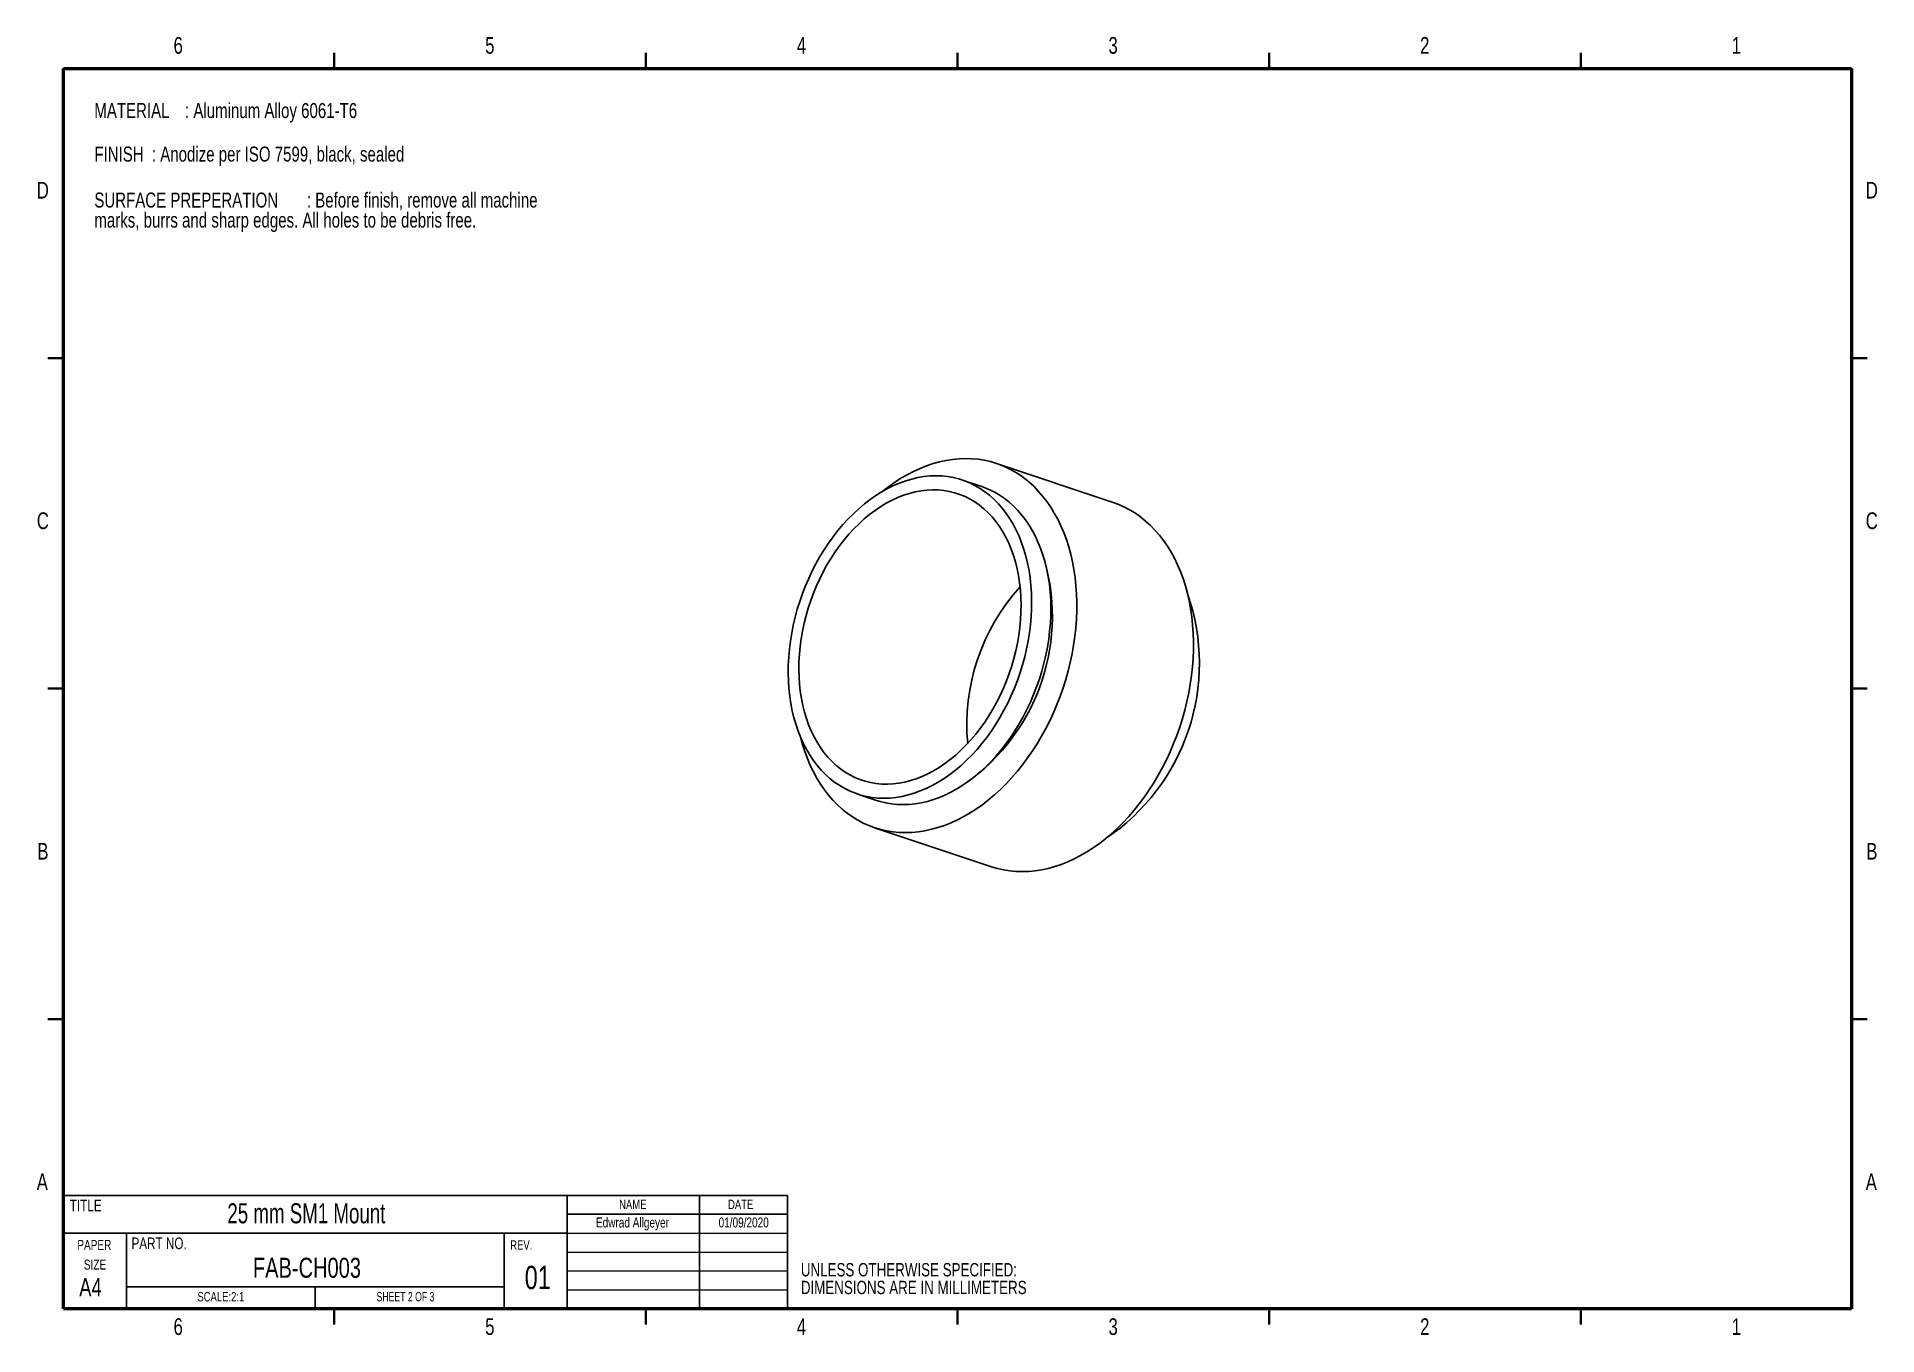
# Paper-space layout 'Sheet2' of a CAD drawing. Header units: millimetres. Extents: x 2 to 295, y 2 to 209.
import ezdxf

# ---------------------------------------------------------------- set-up
doc = ezdxf.new("R2010")
doc.units = ezdxf.units.MM
doc.styles.add('SLDTEXTSTYLE0', font='TXT', dxfattribs={"width": 0.75})
doc.styles.add('SLDTEXTSTYLE1', font='TXT', dxfattribs={"width": 0.6875})
doc.styles.add('SLDTEXTSTYLE2', font='TXT', dxfattribs={"width": 0.7})

# ---------------------------------------------------------------- blocks, each defined once
blk = doc.blocks.new('SW_NOTE_0_6')
at = {"color": 0, "linetype": 'Continuous', "lineweight": 0, "attachment_point": 1, "style": 'SLDTEXTSTYLE0'}
for s, insert, char_height in [('FINISH', (0, 3.07), 2.381), (': Anodize per ISO 7599, black, sealed', (9.14, 3.07), 2.3813)]:
    blk.add_mtext(s, dxfattribs=dict(at, insert=insert, char_height=char_height))
blk = doc.blocks.new('SW_NOTE_0_7')
at = {"color": 0, "linetype": 'Continuous', "lineweight": 0, "char_height": 2.3813, "attachment_point": 1, "style": 'SLDTEXTSTYLE0'}
for s, insert in [('SURFACE PREPERATION', (0, 3.07)), (': Before finish, remove all machine', (33.76, 3.07)), ('marks, burrs and sharp edges. All holes to be debris free.', (0, -0.11))]:
    blk.add_mtext(s, dxfattribs=dict(at, insert=insert))
blk = doc.blocks.new('SW_NOTE_0_8')
at = {"color": 0, "linetype": 'Continuous', "lineweight": 0, "attachment_point": 1, "style": 'SLDTEXTSTYLE0'}
for s, insert, char_height in [('MATERIAL', (0, 3.07), 2.381), (': Aluminum Alloy 6061-T6', (14.4, 3.07), 2.3813)]:
    blk.add_mtext(s, dxfattribs=dict(at, insert=insert, char_height=char_height))
blk = doc.blocks.new('SW_NOTE_0_9')
at = {"color": 0, "linetype": 'Continuous', "lineweight": 0, "char_height": 1.587, "attachment_point": 2, "style": 'SLDTEXTSTYLE0'}
for s, insert in [('PAPER', (3.15, 2.05)), ('SIZE', (3.26, -1.07))]:
    blk.add_mtext(s, dxfattribs=dict(at, insert=insert))
blk = doc.blocks.new('SW_NOTE_0_10')
at = {"color": 0, "linetype": 'Continuous', "lineweight": 0, "char_height": 2.1167, "attachment_point": 1, "style": 'SLDTEXTSTYLE0'}
for s, insert in [('UNLESS OTHERWISE SPECIFIED:', (0, 2.73)), ('DIMENSIONS ARE IN MILLIMETERS', (0, -0.09))]:
    blk.add_mtext(s, dxfattribs=dict(at, insert=insert))

psp = doc.layouts.new('Sheet2')

# ---------------------------------------------------------------- linework, layer by layer
at = {"color": 7, "linetype": 'Continuous', "lineweight": 35}
for p, q in [((49.5, 203.5), (49.5, 206)), ((99, 203.5), (99, 206)), ((148.5, 206), (148.5, 203.5)), ((148.5, 203.5), (148.5, 206)), ((198, 203.5), (198, 206)), ((247.5, 203.5), (247.5, 206)), ((6.5, 157.5), (4, 157.5)), ((290.5, 157.5), (293, 157.5)), ((4, 105), (6.5, 105)), ((6.5, 105), (4, 105)), ((293, 105), (290.5, 105)), ((290.5, 105), (293, 105)), ((6.5, 52.5), (4, 52.5)), ((290.5, 52.5), (293, 52.5)), ((49.5, 6.5), (49.5, 4)), ((99, 6.5), (99, 4)), ((148.5, 4), (148.5, 6.5)), ((148.5, 6.5), (148.5, 4)), ((198, 6.5), (198, 4)), ((247.5, 6.5), (247.5, 4))]:
    psp.add_line(p, q, dxfattribs=at)
at = {"color": 7, "linetype": 'Continuous', "lineweight": 50}
for p, q in [((6.5, 6.5), (6.5, 203.5)), ((6.5, 203.5), (290.5, 203.5)), ((290.5, 203.5), (290.5, 6.5)), ((290.5, 6.5), (6.5, 6.5))]:
    psp.add_line(p, q, dxfattribs=at)
at = {"color": 7, "linetype": 'Continuous', "lineweight": 25}
for p, q in [((173.23, 134.56), (154.69, 140.76)), ((152.34, 137.11), (149.29, 138.13)), ((132.61, 88.26), (135.66, 87.24)), ((135.34, 82.91), (153.88, 76.71)), ((6.5, 24.5), (86.5, 24.5)), ((86.5, 24.5), (86.5, 18.5)), ((86.5, 24.5), (107.5, 24.5)), ((107.5, 24.5), (107.5, 6.5)), ((107.5, 24.5), (121.5, 24.5)), ((121.5, 24.5), (121.5, 6.5)), ((86.5, 21.5), (121.5, 21.5)), ((6.5, 18.5), (16.5, 18.5)), ((16.5, 18.5), (16.5, 6.5)), ((16.5, 18.5), (76.5, 18.5)), ((76.5, 6.5), (76.5, 18.5)), ((76.5, 18.5), (86.5, 18.5)), ((86.5, 18.5), (86.5, 6.5)), ((16.5, 10), (76.5, 10)), ((46.5, 10), (46.5, 6.5))]:
    psp.add_line(p, q, dxfattribs=at)
at = {"color": 7, "linetype": 'Continuous', "lineweight": 18}
for p, q in [((86.5, 18.5), (121.5, 18.5)), ((86.5, 15.5), (121.5, 15.5)), ((86.5, 12.5), (121.5, 12.5)), ((86.5, 9.5), (121.5, 9.5))]:
    psp.add_line(p, q, dxfattribs=at)
at = {"color": 7, "linetype": 'Continuous', "lineweight": 25, "flags": 128}
for points in [[(136.54, 136.29), (136.55, 136.31), (137.52, 137.06), (138.51, 137.75), (139.5, 138.4), (140.51, 138.98), (141.53, 139.51), (142.56, 139.98), (143.59, 140.39), (144.63, 140.74), (145.66, 141.02), (146.7, 141.25), (147.73, 141.41), (148.76, 141.51), (149.77, 141.54), (150.78, 141.51), (151.78, 141.42), (152.76, 141.27), (153.72, 141.05), (154.67, 140.77), (155.59, 140.43), (156.49, 140.02), (157.37, 139.56), (158.22, 139.04), (159.05, 138.46), (159.84, 137.82), (160.6, 137.13), (161.33, 136.38), (162.02, 135.58), (162.68, 134.73), (163.3, 133.83), (163.88, 132.89), (164.42, 131.9), (164.92, 130.86), (165.38, 129.79), (165.79, 128.68), (166.16, 127.53), (166.48, 126.35), (166.76, 125.14), (166.99, 123.9), (167.17, 122.63), (167.31, 121.34), (167.4, 120.03), (167.44, 118.7), (167.44, 117.36), (167.38, 116.01), (167.28, 114.64), (167.13, 113.27), (166.94, 111.9), (166.69, 110.53), (166.4, 109.16), (166.07, 107.8), (165.69, 106.44), (165.26, 105.1), (164.8, 103.77), (164.29, 102.46), (163.74, 101.17), (163.15, 99.9), (162.52, 98.65), (161.85, 97.44), (161.15, 96.25), (160.41, 95.1), (159.64, 93.99), (158.84, 92.91), (158.01, 91.87), (157.15, 90.88), (156.27, 89.93), (155.36, 89.02), (154.43, 88.17), (153.48, 87.37), (152.51, 86.61), (151.52, 85.92), (150.52, 85.27), (149.51, 84.69), (148.49, 84.16), (147.47, 83.69), (146.44, 83.28), (145.4, 82.93), (144.36, 82.65), (143.33, 82.42), (142.3, 82.26), (141.27, 82.16), (140.25, 82.13), (139.25, 82.16), (138.25, 82.25), (137.27, 82.4), (136.31, 82.62), (135.36, 82.9), (134.44, 83.24), (133.53, 83.65), (132.66, 84.11), (131.81, 84.63), (130.98, 85.21), (130.19, 85.85), (129.43, 86.54), (128.7, 87.29), (128, 88.09), (127.35, 88.94), (126.73, 89.84), (126.15, 90.78), (125.61, 91.77), (125.11, 92.81), (124.65, 93.88), (124.24, 94.99), (123.87, 96.14), (123.55, 97.32), (123.53, 97.4)], [(121.73, 105), (121.65, 106.22), (121.61, 107.46), (121.63, 108.71), (121.69, 109.97), (121.8, 111.24), (121.96, 112.52), (122.17, 113.79), (122.42, 115.07), (122.72, 116.34), (123.06, 117.6), (123.45, 118.86), (123.88, 120.09), (124.35, 121.31), (124.87, 122.51), (125.42, 123.69), (126.02, 124.84), (126.65, 125.96), (127.31, 127.05), (128.01, 128.11), (128.74, 129.13), (129.51, 130.11), (130.3, 131.05), (131.12, 131.94), (131.96, 132.78), (132.82, 133.58), (133.71, 134.33), (134.61, 135.02), (135.53, 135.66), (136.46, 136.25), (137.4, 136.77), (138.36, 137.24), (139.31, 137.65), (140.28, 138), (141.24, 138.28), (142.2, 138.51), (143.16, 138.67), (144.12, 138.77), (145.07, 138.8), (146, 138.77), (146.93, 138.68), (147.83, 138.52), (148.73, 138.3), (149.6, 138.02), (150.45, 137.67), (151.28, 137.27), (152.08, 136.8), (152.85, 136.28), (153.6, 135.7), (154.31, 135.06), (154.99, 134.37), (155.64, 133.63), (156.25, 132.83), (156.82, 131.99), (157.35, 131.1), (157.84, 130.17), (158.29, 129.19), (158.69, 128.17), (159.05, 127.12), (159.37, 126.03), (159.64, 124.91), (159.86, 123.76), (160.04, 122.59), (160.17, 121.39), (160.25, 120.17), (160.28, 118.93), (160.27, 117.68), (160.21, 116.42), (160.1, 115.15), (159.94, 113.87), (159.73, 112.6), (159.48, 111.32), (159.18, 110.05), (158.84, 108.79), (158.45, 107.54), (158.02, 106.3), (157.55, 105.08), (157.03, 103.88), (156.48, 102.7), (155.88, 101.55), (155.25, 100.43), (154.59, 99.34), (153.89, 98.28), (153.15, 97.26), (152.39, 96.28), (151.6, 95.34), (150.78, 94.45), (149.94, 93.61), (149.07, 92.81), (148.19, 92.06), (147.29, 91.37), (146.37, 90.73), (145.44, 90.14), (144.49, 89.62), (143.54, 89.15), (142.58, 88.74), (141.62, 88.39), (140.66, 88.11), (139.69, 87.88), (138.73, 87.72), (137.78, 87.62), (136.83, 87.59), (135.9, 87.62), (134.97, 87.71), (134.06, 87.87), (133.17, 88.09), (132.3, 88.37), (131.45, 88.72), (130.62, 89.12), (129.82, 89.59), (129.04, 90.11), (128.3, 90.69), (127.59, 91.33), (126.91, 92.02), (126.26, 92.76), (125.65, 93.56), (125.08, 94.4), (124.55, 95.29), (124.06, 96.22), (123.61, 97.2), (123.21, 98.22), (122.85, 99.27), (122.53, 100.36), (122.26, 101.48), (122.04, 102.63), (121.86, 103.8), (121.73, 105)], [(142.88, 91.05), (143.8, 91.47), (144.7, 91.95), (145.6, 92.49), (146.49, 93.09), (147.35, 93.74), (148.21, 94.44), (149.04, 95.2), (149.85, 96), (150.63, 96.86), (151.39, 97.75), (152.12, 98.69), (152.82, 99.67), (153.49, 100.69), (154.12, 101.74), (154.72, 102.82), (155.28, 103.93), (155.8, 105.07), (156.28, 106.23), (156.72, 107.41), (157.11, 108.6), (157.46, 109.8), (157.76, 111.02), (158.02, 112.24), (158.23, 113.46), (158.4, 114.69), (158.51, 115.91), (158.58, 117.12), (158.6, 118.32), (158.57, 119.5), (158.49, 120.67), (158.37, 121.82), (158.2, 122.95), (157.98, 124.05), (157.71, 125.11), (157.4, 126.15), (157.04, 127.15), (156.64, 128.11), (156.19, 129.03), (155.71, 129.91), (155.18, 130.75), (154.61, 131.53), (154.01, 132.26), (153.37, 132.94), (152.7, 133.57), (151.99, 134.14), (151.25, 134.66), (150.49, 135.11), (149.7, 135.51), (148.89, 135.84), (148.05, 136.11), (147.19, 136.32), (146.32, 136.47), (145.43, 136.55), (144.53, 136.57), (143.63, 136.52), (142.71, 136.41), (141.79, 136.24), (140.86, 136), (139.94, 135.7), (139.02, 135.34), (138.1, 134.92), (137.19, 134.44), (136.3, 133.9), (135.41, 133.3), (134.54, 132.65), (133.69, 131.95), (132.86, 131.19), (132.05, 130.39), (131.26, 129.53), (130.5, 128.64), (129.77, 127.7), (129.07, 126.72), (128.41, 125.7), (127.77, 124.65), (127.18, 123.57), (126.62, 122.46), (126.1, 121.32), (125.62, 120.16), (125.18, 118.99), (124.79, 117.79), (124.44, 116.59), (124.13, 115.37), (123.88, 114.15), (123.67, 112.93), (123.5, 111.7), (123.38, 110.48), (123.32, 109.27), (123.3, 108.07), (123.33, 106.89), (123.4, 105.72), (123.53, 104.57), (123.7, 103.44), (123.92, 102.34), (124.19, 101.28), (124.5, 100.24), (124.86, 99.24), (125.26, 98.28), (125.71, 97.36), (126.19, 96.48), (126.72, 95.65), (127.29, 94.86), (127.89, 94.13), (128.53, 93.45), (129.2, 92.82), (129.91, 92.25), (130.64, 91.73), (131.41, 91.28), (132.2, 90.88), (133.01, 90.55), (133.85, 90.28), (134.7, 90.07), (135.58, 89.92), (136.46, 89.84), (137.36, 89.82), (138.27, 89.87), (139.19, 89.98), (140.11, 90.15), (141.03, 90.39), (141.96, 90.69), (142.88, 91.05)], [(152.34, 137.11), (152.65, 137), (153.5, 136.65), (154.33, 136.25), (155.13, 135.78), (155.9, 135.26), (156.65, 134.68), (157.36, 134.04), (158.04, 133.35), (158.69, 132.61), (159.29, 131.81), (159.87, 130.97), (160.4, 130.08), (160.89, 129.15), (161.33, 128.17), (161.74, 127.15), (162.1, 126.1), (162.42, 125.01), (162.69, 123.89), (162.91, 122.74), (163.09, 121.57), (163.22, 120.37), (163.3, 119.15), (163.33, 117.91), (163.32, 116.66), (163.25, 115.4), (163.14, 114.13), (162.99, 112.85), (162.78, 111.58), (162.53, 110.3), (162.23, 109.03), (161.89, 107.77), (161.5, 106.52), (161.07, 105.28), (160.59, 104.06), (160.08, 102.86), (159.52, 101.68), (158.93, 100.53), (158.3, 99.41), (157.63, 98.32), (156.93, 97.26), (156.2, 96.24), (155.44, 95.26), (154.65, 94.32), (153.83, 93.43), (152.99, 92.59), (152.12, 91.79), (151.24, 91.04), (150.34, 90.35), (149.42, 89.71), (148.49, 89.12), (147.54, 88.6), (146.59, 88.13), (145.63, 87.72), (144.67, 87.37), (143.71, 87.09), (142.74, 86.86), (141.78, 86.7), (140.83, 86.6), (139.88, 86.57), (138.94, 86.6), (138.02, 86.69), (137.11, 86.85), (136.22, 87.07), (135.66, 87.24)], [(173.23, 134.56), (174.13, 134.22), (175.03, 133.82), (175.91, 133.36), (176.76, 132.84), (177.58, 132.26), (178.38, 131.62), (179.14, 130.93), (179.87, 130.18), (180.56, 129.38), (181.22, 128.53), (181.84, 127.63), (182.42, 126.69), (182.96, 125.7), (183.46, 124.66), (183.91, 123.59), (184.33, 122.48), (184.7, 121.33), (185.02, 120.15), (185.3, 118.93), (185.53, 117.69), (185.71, 116.43), (185.85, 115.14), (185.94, 113.83), (185.98, 112.5), (185.97, 111.16), (185.92, 109.8), (185.82, 108.44), (185.67, 107.07), (185.47, 105.7), (185.23, 104.33), (184.94, 102.96), (184.61, 101.6), (184.23, 100.24), (183.8, 98.9), (183.33, 97.57), (182.82, 96.26), (182.27, 94.97), (181.68, 93.7), (181.05, 92.45), (180.39, 91.24), (179.68, 90.05), (178.95, 88.9), (178.18, 87.79), (177.38, 86.71), (176.55, 85.67), (175.69, 84.68), (174.8, 83.73), (173.89, 82.82), (172.96, 81.97), (172.01, 81.16), (171.04, 80.41), (170.06, 79.71), (169.06, 79.07), (168.05, 78.49), (167.03, 77.96), (166, 77.49), (164.97, 77.08), (163.94, 76.73), (162.9, 76.45), (161.87, 76.22), (160.83, 76.06), (159.81, 75.96), (158.79, 75.93), (157.78, 75.96), (156.79, 76.05), (155.81, 76.2), (154.84, 76.42), (153.9, 76.7), (153.88, 76.71)]]:
    psp.add_lwpolyline(points, dxfattribs=at)
at = {"color": 7, "linetype": 'Continuous', "lineweight": 25}
for centre, radius, start, end in [((131.22, 116.45), 32.35, 304.9178, 18.0888), ((182.59, 99.26), 32.61, 137.775, 185.2316), ((153.5, 109), 33.42, 303.6636, 19.343)]:
    psp.add_arc(centre, radius, start, end, dxfattribs=at)

# ---------------------------------------------------------------- block references
at = {"color": 7, "linetype": 'Continuous', "lineweight": 0}
for name, p in [('SW_NOTE_0_8', (11.4, 194.94)), ('SW_NOTE_0_6', (11.4, 188.02)), ('SW_NOTE_0_7', (11.4, 180.72)), ('SW_NOTE_0_9', (8.25, 15.38)), ('SW_NOTE_0_10', (123.62, 11.03))]:
    psp.add_blockref(name, p, dxfattribs=at)

# ---------------------------------------------------------------- texts
for s, insert, char_height, attachment_point, style in [('6', (24.72, 208.49), 2.65, 2, 'SLDTEXTSTYLE0'), ('5', (74.22, 208.49), 2.65, 2, 'SLDTEXTSTYLE0'), ('4', (123.72, 208.49), 2.65, 2, 'SLDTEXTSTYLE0'), ('3', (173.22, 208.49), 2.65, 2, 'SLDTEXTSTYLE0'), ('2', (222.72, 208.49), 2.65, 2, 'SLDTEXTSTYLE0'), ('1', (272.22, 208.49), 2.65, 2, 'SLDTEXTSTYLE0'), ('D', (3.22, 185.49), 2.65, 2, 'SLDTEXTSTYLE0'), ('D', (293.72, 185.49), 2.65, 2, 'SLDTEXTSTYLE0'), ('C', (3.22, 132.99), 2.65, 2, 'SLDTEXTSTYLE0'), ('C', (293.72, 132.99), 2.65, 2, 'SLDTEXTSTYLE0'), ('B', (3.23, 80.49), 2.65, 2, 'SLDTEXTSTYLE0'), ('B', (293.73, 80.49), 2.65, 2, 'SLDTEXTSTYLE0'), ('A', (3.14, 27.99), 2.65, 2, 'SLDTEXTSTYLE0'), ('A', (293.64, 27.99), 2.65, 2, 'SLDTEXTSTYLE0'), ('TITLE', (7.5, 23.82), 1.852, 1, 'SLDTEXTSTYLE0'), ('NAME', (96.93, 23.82), 1.5, 2, 'SLDTEXTSTYLE0'), ('DATE', (114.06, 23.82), 1.5, 2, 'SLDTEXTSTYLE0'), ('25 mm SM1 Mount', (45.08, 23.25), 3.175, 2, 'SLDTEXTSTYLE2'), ('Edwrad Allgeyer', (96.87, 21), 1.5875, 2, 'SLDTEXTSTYLE0'), ('01/09/2020', (114.54, 21), 1.587, 2, 'SLDTEXTSTYLE0'), ('PART NO.', (17.3, 17.82), 1.852, 1, 'SLDTEXTSTYLE0'), ('FAB-CH003', (45.17, 14.6), 3.175, 2, 'SLDTEXTSTYLE0'), ('REV.', (77.46, 17.37), 1.5, 1, 'SLDTEXTSTYLE0'), ('01', (81.83, 13.32), 3.704, 2, 'SLDTEXTSTYLE0'), ('A4', (9, 11.37), 2.91, 1, 'SLDTEXTSTYLE0'), ('SCALE:2:1', (31.49, 9.17), 1.5, 2, 'SLDTEXTSTYLE0'), ('SHEET 2 OF 3', (60.82, 9.17), 1.5, 2, 'SLDTEXTSTYLE1'), ('6', (24.72, 4.99), 2.65, 2, 'SLDTEXTSTYLE0'), ('5', (74.22, 4.99), 2.65, 2, 'SLDTEXTSTYLE0'), ('4', (123.72, 4.99), 2.65, 2, 'SLDTEXTSTYLE0'), ('3', (173.22, 4.99), 2.65, 2, 'SLDTEXTSTYLE0'), ('2', (222.72, 4.99), 2.65, 2, 'SLDTEXTSTYLE0'), ('1', (272.22, 4.99), 2.65, 2, 'SLDTEXTSTYLE0')]:
    psp.add_mtext(s, dxfattribs=dict(at, insert=insert, char_height=char_height, attachment_point=attachment_point, style=style))

doc.saveas('drawing.dxf')
